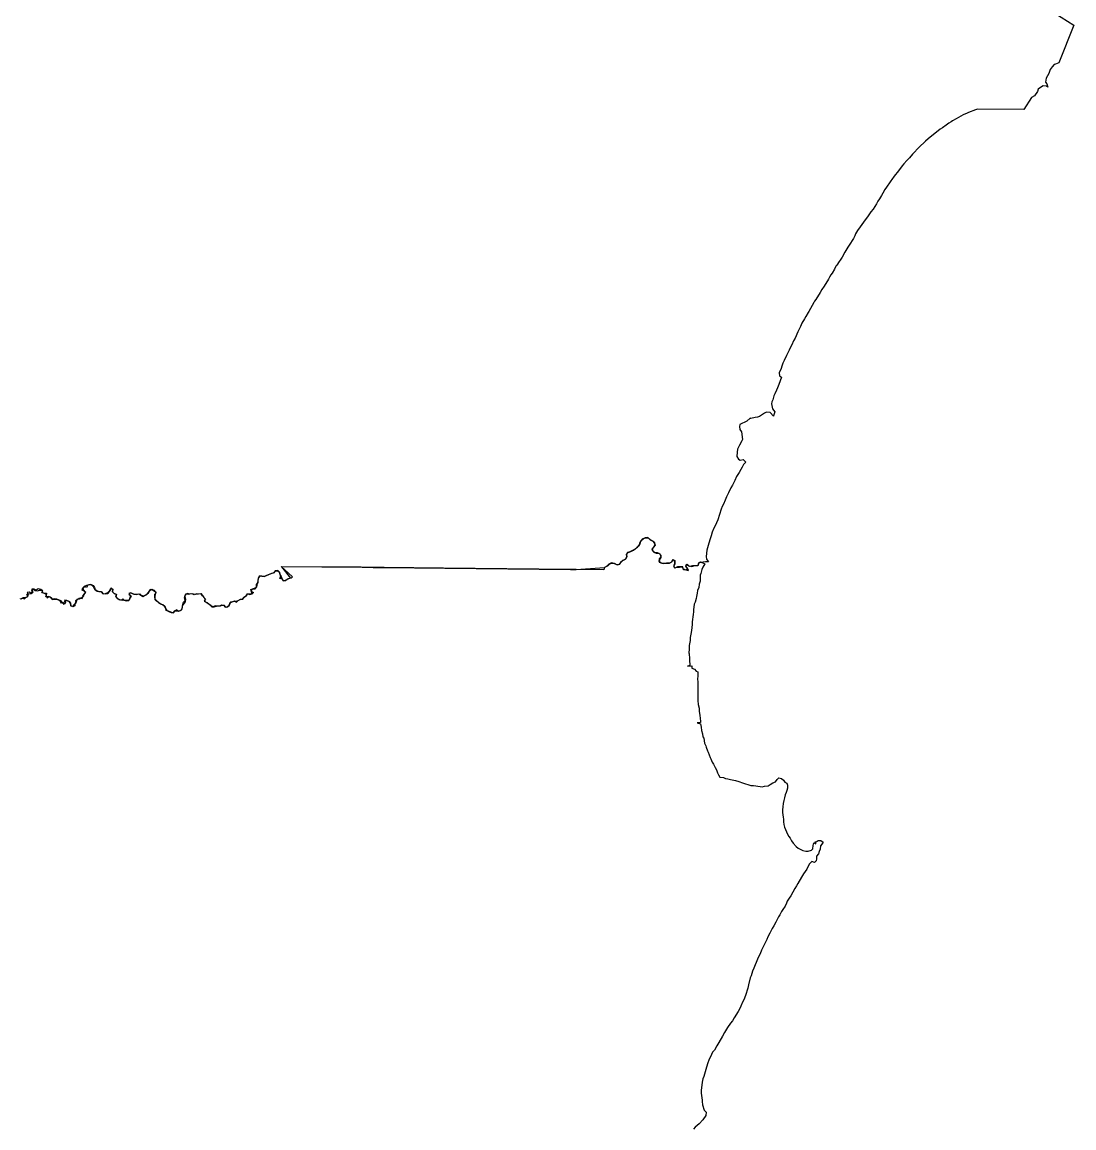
# Model space of a CAD drawing. Extents: x -74 to -34.8, y -33.8 to 5.3.
# Drawn here: x -49.184 to -48.277, y -26.465 to -25.511 of the extents above; entities that cross this region are included whole.
import ezdxf

# ---------------------------------------------------------------- set-up
doc = ezdxf.new("R2010")
doc.units = 0
doc.header["$LTSCALE"] = 2
doc.layers.add('UFEBRASIL', color=7, linetype='Continuous')

msp = doc.modelspace()

# ---------------------------------------------------------------- linework, layer by layer
at = {"layer": 'UFEBRASIL'}
for points in [[(-48.30974, -25.49328), (-48.27691, -25.51405), (-48.2899, -25.54637), (-48.29276, -25.54754), (-48.29377, -25.54797), (-48.29574, -25.54976), (-48.29725, -25.55212), (-48.29841, -25.55576), (-48.3008, -25.55964), (-48.30141, -25.56319), (-48.30037, -25.56442), (-48.29943, -25.56744), (-48.30046, -25.56646), (-48.30331, -25.56627), (-48.30644, -25.5682), (-48.3077, -25.56922), (-48.30829, -25.57131), (-48.31092, -25.57482), (-48.31337, -25.57645), (-48.31993, -25.58657), (-48.36015, -25.58649), (-48.36184, -25.58707), (-48.36772, -25.58923), (-48.36895, -25.58976), (-48.37232, -25.59122), (-48.37851, -25.59464), (-48.3815, -25.5964), (-48.38272, -25.59722), (-48.38471, -25.59856), (-48.38701, -25.60012), (-48.39028, -25.60245), (-48.39209, -25.60373), (-48.39381, -25.60495), (-48.40091, -25.61065), (-48.40249, -25.61202), (-48.40489, -25.61411), (-48.41065, -25.61957), (-48.41554, -25.62466), (-48.41607, -25.62526), (-48.41879, -25.62835), (-48.42086, -25.63069), (-48.42341, -25.63358), (-48.42495, -25.63533), (-48.429, -25.64063), (-48.431, -25.64309), (-48.43231, -25.64493), (-48.43318, -25.64615), (-48.43533, -25.64915), (-48.43848, -25.65357), (-48.43983, -25.65556), (-48.44177, -25.65874), (-48.44291, -25.66078), (-48.44459, -25.66374), (-48.44589, -25.66576), (-48.447, -25.66801), (-48.44992, -25.67256), (-48.45195, -25.67504), (-48.4542, -25.67837), (-48.4558, -25.68045), (-48.45775, -25.68297), (-48.45839, -25.68387), (-48.46113, -25.68781), (-48.46343, -25.69119), (-48.46508, -25.69403), (-48.46591, -25.69564), (-48.46703, -25.69791), (-48.46806, -25.69976), (-48.46943, -25.70194), (-48.4719, -25.70549), (-48.47358, -25.70817), (-48.47435, -25.70967), (-48.47683, -25.71398), (-48.47844, -25.7165), (-48.4792, -25.71787), (-48.48131, -25.72103), (-48.48209, -25.72193), (-48.48341, -25.72432), (-48.48534, -25.72781), (-48.48644, -25.72939), (-48.48758, -25.73125), (-48.48863, -25.73298), (-48.49217, -25.73908), (-48.49431, -25.74194), (-48.49561, -25.74443), (-48.49929, -25.7505), (-48.50048, -25.75207), (-48.50109, -25.7532), (-48.50253, -25.75587), (-48.50546, -25.76094), (-48.50602, -25.76175), (-48.5079, -25.7651), (-48.50914, -25.76733), (-48.51142, -25.77098), (-48.51273, -25.77392), (-48.51479, -25.77857), (-48.51711, -25.78379), (-48.51872, -25.78628), (-48.52, -25.78973), (-48.52116, -25.7918), (-48.52231, -25.79431), (-48.52351, -25.79654), (-48.5247, -25.79878), (-48.52679, -25.80309), (-48.52774, -25.80557), (-48.52875, -25.80817), (-48.52943, -25.80994), (-48.53089, -25.81374), (-48.53076, -25.81631), (-48.52909, -25.81761), (-48.53005, -25.82079), (-48.53135, -25.82375), (-48.53243, -25.82681), (-48.5334, -25.8287), (-48.53486, -25.83192), (-48.53562, -25.83372), (-48.5366, -25.83704), (-48.53731, -25.83891), (-48.53764, -25.84051), (-48.53672, -25.84488), (-48.53464, -25.84739), (-48.53552, -25.85004), (-48.53598, -25.85109), (-48.53889, -25.84787), (-48.54192, -25.84783), (-48.54364, -25.84856), (-48.54801, -25.85155), (-48.54965, -25.85213), (-48.55179, -25.85244), (-48.55547, -25.85312), (-48.55605, -25.85298), (-48.55888, -25.85558), (-48.56501, -25.85829), (-48.56532, -25.8601), (-48.5648, -25.86256), (-48.56358, -25.86477), (-48.56258, -25.87121), (-48.56317, -25.87234), (-48.56514, -25.87615), (-48.567, -25.87973), (-48.56726, -25.88226), (-48.56764, -25.88586), (-48.56613, -25.8883), (-48.56472, -25.88922), (-48.56206, -25.8885), (-48.55964, -25.89091), (-48.56166, -25.89288), (-48.56292, -25.89506), (-48.56418, -25.89724), (-48.56563, -25.89974), (-48.56771, -25.90334), (-48.56936, -25.90665), (-48.5714, -25.91072), (-48.57257, -25.91308), (-48.57462, -25.91719), (-48.5764, -25.92075), (-48.5776, -25.92353), (-48.57908, -25.92695), (-48.58006, -25.92919), (-48.58099, -25.93136), (-48.58395, -25.94063), (-48.58633, -25.94588), (-48.58722, -25.94784), (-48.58871, -25.95114), (-48.5897, -25.9544), (-48.59079, -25.95796), (-48.5922, -25.96258), (-48.59351, -25.96685), (-48.59407, -25.97232), (-48.59368, -25.97453), (-48.5921, -25.97686), (-48.59459, -25.97679), (-48.6002, -25.97774), (-48.60107, -25.98017), (-48.60262, -25.98039), (-48.60569, -25.98033), (-48.60824, -25.98079), (-48.6101, -25.97908), (-48.61184, -25.9805), (-48.61047, -25.98215), (-48.61121, -25.98398), (-48.61357, -25.98367), (-48.61418, -25.98115), (-48.61641, -25.9812), (-48.61856, -25.98105), (-48.62094, -25.98231), (-48.62196, -25.98043), (-48.62073, -25.97839), (-48.62122, -25.97619), (-48.62267, -25.97476), (-48.62352, -25.97683), (-48.62559, -25.97786), (-48.62806, -25.97806), (-48.63047, -25.97831), (-48.63274, -25.97784), (-48.63453, -25.97652), (-48.63421, -25.97418), (-48.63267, -25.97257), (-48.63357, -25.97022), (-48.63591, -25.96913), (-48.63799, -25.96905), (-48.6397, -25.96785), (-48.64041, -25.96589), (-48.63913, -25.96413), (-48.63789, -25.96142), (-48.63929, -25.95924), (-48.64137, -25.95843), (-48.64279, -25.95724), (-48.64437, -25.95584), (-48.64643, -25.95623), (-48.64901, -25.95737), (-48.65065, -25.95916), (-48.65118, -25.96121), (-48.65199, -25.96321), (-48.65367, -25.96447), (-48.65533, -25.96599), (-48.65741, -25.96707), (-48.65966, -25.96823), (-48.66179, -25.9687), (-48.66261, -25.97012), (-48.66246, -25.97263), (-48.66347, -25.9745), (-48.66587, -25.97567), (-48.66783, -25.97744), (-48.66894, -25.97924), (-48.6704, -25.97955), (-48.67298, -25.97813), (-48.67563, -25.97779), (-48.67788, -25.97885), (-48.67958, -25.98055), (-48.68156, -25.98177), (-48.68209, -25.98367), (-48.70611, -25.98342), (-48.71104, -25.98337), (-48.82055, -25.98224), (-48.8717, -25.98172), (-48.87797, -25.98165), (-48.88269, -25.9816), (-48.89132, -25.98151), (-48.96023, -25.98103), (-48.95231, -25.99076), (-48.95433, -25.9916), (-48.95621, -25.99251), (-48.95821, -25.99326), (-48.95959, -25.9917), (-48.96153, -25.99115), (-48.96067, -25.9897), (-48.96138, -25.98777), (-48.96178, -25.98577), (-48.9634, -25.9844), (-48.96552, -25.98469), (-48.96684, -25.98623), (-48.96884, -25.98697), (-48.9708, -25.98767), (-48.97295, -25.98853), (-48.97492, -25.98945), (-48.97697, -25.98909), (-48.97895, -25.98891), (-48.97993, -25.99068), (-48.98048, -25.99262), (-48.98043, -25.99463), (-48.98144, -25.99657), (-48.98175, -25.99872), (-48.98366, -25.99974), (-48.98554, -26.00025), (-48.98621, -26.00218), (-48.98438, -26.00329), (-48.98567, -26.00466), (-48.98766, -26.00469), (-48.98978, -26.00466), (-48.99091, -26.00638), (-48.99274, -26.00768), (-48.99413, -26.00923), (-48.99589, -26.00918), (-48.99771, -26.01039), (-48.99978, -26.01099), (-49.00187, -26.01134), (-49.00398, -26.01162), (-49.00494, -26.01349), (-49.00621, -26.01513), (-49.00803, -26.01614), (-49.00931, -26.01454), (-49.01145, -26.01411), (-49.0131, -26.0151), (-49.01523, -26.01513), (-49.01736, -26.01477), (-49.01915, -26.01571), (-49.02109, -26.01483), (-49.02266, -26.01334), (-49.02424, -26.01211), (-49.02617, -26.01106), (-49.0259, -26.00931), (-49.02686, -26.00749), (-49.02812, -26.00604), (-49.02946, -26.00428), (-49.03132, -26.0047), (-49.03351, -26.00447), (-49.0354, -26.00526), (-49.0373, -26.00445), (-49.03935, -26.00456), (-49.04129, -26.00401), (-49.04326, -26.00509), (-49.04335, -26.00693), (-49.04304, -26.00894), (-49.04326, -26.01116), (-49.04442, -26.01287), (-49.04565, -26.01462), (-49.04588, -26.01653), (-49.04686, -26.01873), (-49.04882, -26.01959), (-49.05038, -26.0183), (-49.05224, -26.01916), (-49.05347, -26.02082), (-49.05547, -26.02025), (-49.05754, -26.01942), (-49.05951, -26.01882), (-49.05981, -26.01685), (-49.06088, -26.01501), (-49.06253, -26.01382), (-49.0643, -26.01325), (-49.06602, -26.01207), (-49.06749, -26.0106), (-49.06902, -26.00908), (-49.06934, -26.00697), (-49.06927, -26.00492), (-49.06804, -26.00311), (-49.06977, -26.00232), (-49.0715, -26.00114), (-49.07332, -26.00075), (-49.07456, -26.00253), (-49.07553, -26.00425), (-49.07701, -26.00561), (-49.07877, -26.00651), (-49.08082, -26.00596), (-49.08204, -26.0047), (-49.0842, -26.00495), (-49.08619, -26.00492), (-49.08833, -26.00442), (-49.09008, -26.00343), (-49.09165, -26.0045), (-49.09029, -26.00601), (-49.09082, -26.00794), (-49.09138, -26.00996), (-49.09346, -26.01018), (-49.09547, -26.01005), (-49.0969, -26.00875), (-49.09771, -26.01019), (-49.09959, -26.0096), (-49.10147, -26.0085), (-49.10295, -26.00697), (-49.10246, -26.00486), (-49.10445, -26.0042), (-49.10575, -26.00258), (-49.10545, -26.00061), (-49.10686, -25.99908), (-49.10759, -26.00065), (-49.10882, -26.00239), (-49.10995, -26.0043), (-49.11205, -26.00477), (-49.11394, -26.00435), (-49.1153, -26.00274), (-49.1174, -26.00265), (-49.11945, -26.0018), (-49.121, -26.0006), (-49.12188, -25.99869), (-49.12344, -25.99723), (-49.12522, -25.99628), (-49.12699, -25.99703), (-49.12828, -25.99884), (-49.13038, -25.99808), (-49.13152, -25.99988), (-49.13065, -26.00155), (-49.1295, -26.00333), (-49.13066, -26.00495), (-49.1311, -26.00707), (-49.13279, -26.00804), (-49.13454, -26.00914), (-49.1366, -26.00919), (-49.1372, -26.01119), (-49.1383, -26.01261), (-49.13836, -26.01482), (-49.14003, -26.01569), (-49.14177, -26.01466), (-49.14217, -26.01253), (-49.1432, -26.01088), (-49.14512, -26.01004), (-49.14728, -26.00978), (-49.14628, -26.01145), (-49.14731, -26.01291), (-49.14936, -26.01231), (-49.1501, -26.01047), (-49.15197, -26.00994), (-49.15376, -26.009), (-49.15573, -26.00869), (-49.15787, -26.00904), (-49.15919, -26.00738), (-49.16107, -26.00673), (-49.16322, -26.00704), (-49.16283, -26.00517), (-49.16456, -26.00397), (-49.16671, -26.00358), (-49.16603, -26.0017), (-49.16769, -26.00054), (-49.16996, -26.00012), (-49.17153, -26.0013), (-49.17326, -26.0003), (-49.17535, -26.00024), (-49.17513, -26.00214), (-49.17585, -26.00417), (-49.17744, -26.00288), (-49.17943, -26.00318), (-49.17876, -26.00498), (-49.17918, -26.0069), (-49.18075, -26.00779), (-49.18297, -26.00775), (-49.1846, -26.00889)], [(-49.18555, -26.00876), (-49.18356, -26.00808), (-49.18163, -26.00871), (-49.18029, -26.00739), (-49.17844, -26.00639), (-49.17969, -26.00508), (-49.17808, -26.00444), (-49.17605, -26.00413), (-49.17427, -26.003), (-49.17561, -26.00142), (-49.17404, -26.00033), (-49.17248, -26.00142), (-49.1705, -26.00194), (-49.16872, -26.00134), (-49.16677, -26.00132), (-49.16656, -26.00323), (-49.16493, -26.00363), (-49.16285, -26.00389), (-49.16297, -26.00586), (-49.16223, -26.00785), (-49.16065, -26.00659), (-49.15901, -26.00752), (-49.1575, -26.00915), (-49.15533, -26.00898), (-49.15315, -26.00927), (-49.1512, -26.01007), (-49.15049, -26.01206), (-49.1487, -26.01141), (-49.14824, -26.01333), (-49.14661, -26.01271), (-49.14687, -26.0108), (-49.14512, -26.01004), (-49.1432, -26.01088), (-49.14217, -26.01253), (-49.14177, -26.01466), (-49.13982, -26.01497), (-49.13858, -26.01349), (-49.1372, -26.01208), (-49.13744, -26.01016), (-49.13593, -26.00894), (-49.13395, -26.00799), (-49.1319, -26.00832), (-49.13154, -26.00633), (-49.13038, -26.00456), (-49.12875, -26.00328), (-49.13023, -26.00196), (-49.13213, -26.0013), (-49.13142, -25.99928), (-49.12987, -25.99783), (-49.12798, -25.99699), (-49.1261, -25.99638), (-49.12412, -25.99622), (-49.12243, -25.99715), (-49.12133, -25.99901), (-49.12088, -26.00103), (-49.11918, -26.00218), (-49.11709, -26.00249), (-49.1153, -26.00274), (-49.11394, -26.00435), (-49.11185, -26.00405), (-49.1099, -26.00316), (-49.10838, -26.00188), (-49.10731, -25.99976), (-49.10564, -26.00042), (-49.10575, -26.00258), (-49.10445, -26.0042), (-49.10246, -26.00486), (-49.10301, -26.00673), (-49.10174, -26.00832), (-49.09983, -26.00943), (-49.09772, -26.00926), (-49.09596, -26.00975), (-49.09404, -26.01036), (-49.09191, -26.01004), (-49.09096, -26.0084), (-49.08959, -26.00672), (-49.09114, -26.00555), (-49.09113, -26.00359), (-49.08941, -26.00391), (-49.08748, -26.0047), (-49.08525, -26.00491), (-49.08324, -26.00437), (-49.08143, -26.00557), (-49.07983, -26.00677), (-49.07812, -26.00578), (-49.0762, -26.0049), (-49.07486, -26.00332), (-49.07378, -26.00157), (-49.07199, -26.00045), (-49.07009, -26.00111), (-49.0688, -26.00298), (-49.06911, -26.00479), (-49.06943, -26.00685), (-49.06926, -26.00888), (-49.06765, -26.01045), (-49.06615, -26.0119), (-49.06453, -26.01313), (-49.06253, -26.01382), (-49.06081, -26.01508), (-49.06007, -26.01709), (-49.05905, -26.01881), (-49.05724, -26.01969), (-49.05524, -26.02048), (-49.05347, -26.02082), (-49.05211, -26.019), (-49.05, -26.01916), (-49.04812, -26.01905), (-49.04602, -26.0179), (-49.0454, -26.01578), (-49.04533, -26.01352), (-49.04451, -26.01153), (-49.04327, -26.01004), (-49.04376, -26.00792), (-49.04329, -26.00575), (-49.0421, -26.00435), (-49.03995, -26.00477), (-49.0381, -26.00415), (-49.03603, -26.00444), (-49.03396, -26.00473), (-49.03187, -26.0043), (-49.02972, -26.0041), (-49.02832, -26.00575), (-49.02721, -26.00745), (-49.02568, -26.00892), (-49.02674, -26.01077), (-49.02519, -26.0116), (-49.02338, -26.01283), (-49.02156, -26.01386), (-49.02024, -26.01565), (-49.01824, -26.01557), (-49.01615, -26.01492), (-49.014, -26.01483), (-49.01198, -26.01418), (-49.00975, -26.01443), (-49.00863, -26.0159), (-49.00673, -26.01562), (-49.00511, -26.01414), (-49.00468, -26.01211), (-49.00271, -26.01124), (-49.00077, -26.01042), (-48.99892, -26.01145), (-48.9976, -26.01021), (-48.99589, -26.00918), (-48.99375, -26.00891), (-48.99241, -26.00726), (-48.99074, -26.00603), (-48.98933, -26.00439), (-48.98746, -26.0049), (-48.98546, -26.0045), (-48.98589, -26.0026), (-48.98669, -26.0007), (-48.98488, -26.00009), (-48.98276, -25.99996), (-48.98165, -25.99855), (-48.98155, -25.99643), (-48.98049, -25.99488), (-48.98036, -25.99281), (-48.97988, -25.99081), (-48.97913, -25.98887), (-48.97697, -25.98909), (-48.97504, -25.98943), (-48.97318, -25.98864), (-48.9711, -25.9878), (-48.969, -25.98699), (-48.96695, -25.98633), (-48.96563, -25.98473), (-48.96359, -25.98442), (-48.96194, -25.98564), (-48.96149, -25.98769), (-48.9605, -25.98945), (-48.95974, -25.99131), (-48.95876, -25.99307), (-48.95673, -25.99295), (-48.95512, -25.99175), (-48.95309, -25.99096), (-48.95139, -25.99046), (-48.9506, -25.98978), (-48.96048, -25.9808), (-48.89061, -25.98152), (-48.88113, -25.98162), (-48.87797, -25.98165), (-48.8717, -25.98172), (-48.81929, -25.98226), (-48.71083, -25.98337), (-48.70611, -25.98342), (-48.68156, -25.98177), (-48.67958, -25.98055), (-48.67847, -25.97962), (-48.67632, -25.97784), (-48.67376, -25.97786), (-48.67126, -25.97912), (-48.66868, -25.97877), (-48.66734, -25.97698), (-48.66587, -25.97567), (-48.66347, -25.9745), (-48.66246, -25.97263), (-48.66261, -25.97012), (-48.66115, -25.96877), (-48.6589, -25.96784), (-48.65655, -25.96676), (-48.65481, -25.96531), (-48.65318, -25.96423), (-48.65149, -25.96213), (-48.65108, -25.96032), (-48.65002, -25.95846), (-48.6483, -25.95696), (-48.64643, -25.95623), (-48.64389, -25.95612), (-48.64237, -25.95781), (-48.64034, -25.95863), (-48.63883, -25.95962), (-48.63798, -25.96251), (-48.63968, -25.96456), (-48.64042, -25.96676), (-48.63907, -25.96837), (-48.63865, -25.96873)], [(-48.63725, -25.96923), (-48.63488, -25.96919), (-48.63318, -25.97094), (-48.63297, -25.97295), (-48.63417, -25.97474), (-48.63439, -25.97719), (-48.63215, -25.97785), (-48.63047, -25.97831), (-48.62806, -25.97806), (-48.62559, -25.97786), (-48.62352, -25.97683), (-48.62267, -25.97476), (-48.62098, -25.97559), (-48.62092, -25.97761), (-48.62184, -25.9799), (-48.62153, -25.98199), (-48.61919, -25.98134), (-48.61702, -25.98133), (-48.61454, -25.98106), (-48.61384, -25.98296), (-48.61157, -25.98362), (-48.60925, -25.98414), (-48.60969, -25.98277), (-48.6116, -25.98117), (-48.61082, -25.97894), (-48.60892, -25.98026), (-48.60633, -25.9807), (-48.60387, -25.97995), (-48.60087, -25.97956), (-48.60017, -25.97761), (-48.59874, -25.97667), (-48.59522, -25.97857), (-48.59674, -25.98129), (-48.5977, -25.98348), (-48.59851, -25.98673), (-48.59913, -25.98835), (-48.59908, -25.99164), (-48.59927, -25.99335), (-48.59989, -25.99612), (-48.60042, -25.99893), (-48.60149, -26.00162), (-48.60165, -26.0038), (-48.60235, -26.00665), (-48.60258, -26.00856), (-48.60351, -26.0115), (-48.60435, -26.01332), (-48.60467, -26.0158), (-48.60481, -26.01795), (-48.60501, -26.02002), (-48.60507, -26.02221), (-48.60533, -26.02436), (-48.60576, -26.02646), (-48.60608, -26.02867), (-48.60615, -26.03093), (-48.60633, -26.03343), (-48.60656, -26.03611), (-48.60713, -26.0391), (-48.60765, -26.04202), (-48.6079, -26.04471), (-48.60835, -26.04765), (-48.60854, -26.04902), (-48.60874, -26.05213), (-48.60887, -26.05528), (-48.6086, -26.05617), (-48.60833, -26.06024), (-48.60832, -26.0614), (-48.60809, -26.06616), (-48.61002, -26.06671), (-48.6063, -26.0665), (-48.60639, -26.06858), (-48.60397, -26.06935), (-48.60254, -26.07106), (-48.60105, -26.07166), (-48.60114, -26.07507), (-48.60141, -26.078), (-48.60122, -26.08036), (-48.6011, -26.08275), (-48.60118, -26.08528), (-48.60125, -26.08676), (-48.60118, -26.08915), (-48.60123, -26.09201), (-48.60116, -26.09308), (-48.60104, -26.09652), (-48.60084, -26.09988), (-48.60014, -26.10309), (-48.60006, -26.10566), (-48.59943, -26.10926), (-48.59908, -26.11177), (-48.59889, -26.11437), (-48.5988, -26.1155), (-48.6016, -26.11578), (-48.59882, -26.11638), (-48.59842, -26.11926), (-48.598, -26.12213), (-48.59715, -26.12517), (-48.59671, -26.12781), (-48.59598, -26.12898), (-48.59543, -26.13316), (-48.59436, -26.13546), (-48.59387, -26.13673), (-48.59293, -26.13994), (-48.59238, -26.14107), (-48.59065, -26.14544), (-48.58984, -26.14668), (-48.58874, -26.14957), (-48.58779, -26.15138), (-48.58631, -26.15403), (-48.58519, -26.15615), (-48.58415, -26.15866), (-48.58346, -26.16048), (-48.58222, -26.16243), (-48.57912, -26.16293), (-48.57731, -26.16355), (-48.57517, -26.16394), (-48.57285, -26.16453), (-48.56882, -26.16532), (-48.56594, -26.16615), (-48.56276, -26.16727), (-48.55546, -26.16975), (-48.55302, -26.16956), (-48.55107, -26.17005), (-48.54576, -26.17093), (-48.54359, -26.17024), (-48.54053, -26.17003), (-48.53893, -26.16889), (-48.53654, -26.16737), (-48.53428, -26.16649), (-48.53289, -26.16452), (-48.53127, -26.16311), (-48.52893, -26.16372), (-48.52738, -26.16508), (-48.52621, -26.16695), (-48.52431, -26.16762), (-48.52382, -26.16954), (-48.52392, -26.17193), (-48.5244, -26.17391), (-48.52497, -26.17585), (-48.52575, -26.17775), (-48.52654, -26.18043), (-48.52703, -26.18263), (-48.5276, -26.18519), (-48.52796, -26.18797), (-48.52801, -26.19055), (-48.52804, -26.19284), (-48.52779, -26.195), (-48.52747, -26.19697), (-48.52741, -26.19875), (-48.52726, -26.20109), (-48.52693, -26.20321), (-48.52635, -26.20549), (-48.52563, -26.20757), (-48.52474, -26.20964), (-48.52371, -26.21168), (-48.52258, -26.21372), (-48.52143, -26.21506), (-48.52025, -26.21741), (-48.51893, -26.21941), (-48.51626, -26.22243), (-48.51467, -26.22366), (-48.51304, -26.22463), (-48.51049, -26.22578), (-48.50802, -26.22626), (-48.50607, -26.22639), (-48.50309, -26.22546), (-48.50208, -26.22421), (-48.50158, -26.22131), (-48.50123, -26.21921), (-48.49944, -26.21998), (-48.50008, -26.21833), (-48.49909, -26.21819), (-48.49732, -26.21709), (-48.49509, -26.21712), (-48.49322, -26.21855), (-48.49412, -26.22029), (-48.49547, -26.22175), (-48.49581, -26.22448), (-48.49659, -26.22656), (-48.49711, -26.22863), (-48.49892, -26.23057), (-48.49874, -26.23286), (-48.49898, -26.23466), (-48.50055, -26.23602), (-48.5028, -26.23534), (-48.50492, -26.23736), (-48.50608, -26.23913), (-48.50728, -26.24189), (-48.50996, -26.24586), (-48.51185, -26.24875), (-48.51503, -26.25416), (-48.51618, -26.25625), (-48.51756, -26.25867), (-48.52098, -26.26488), (-48.52229, -26.26679), (-48.52404, -26.26959), (-48.52484, -26.27107), (-48.52584, -26.27386), (-48.52781, -26.27678), (-48.52911, -26.27849), (-48.5304, -26.28134), (-48.53146, -26.28305), (-48.53326, -26.2865), (-48.53391, -26.28747), (-48.53561, -26.29068), (-48.53694, -26.29304), (-48.53918, -26.29707), (-48.54068, -26.30013), (-48.54156, -26.30258), (-48.54424, -26.30755), (-48.54577, -26.31068), (-48.5463, -26.31159), (-48.54748, -26.3148), (-48.54901, -26.31795), (-48.54984, -26.31948), (-48.55278, -26.32723), (-48.55408, -26.32985), (-48.55514, -26.33382), (-48.55593, -26.33544), (-48.5575, -26.3416), (-48.558, -26.34454), (-48.56012, -26.35074), (-48.56153, -26.35441), (-48.56253, -26.3565), (-48.56409, -26.36012), (-48.56462, -26.36156), (-48.56642, -26.36472), (-48.56978, -26.37019), (-48.5714, -26.37255), (-48.57309, -26.37465), (-48.57568, -26.37849), (-48.57648, -26.37993), (-48.57815, -26.38261), (-48.57994, -26.38579), (-48.58294, -26.39133), (-48.58473, -26.3943), (-48.58686, -26.39783), (-48.58843, -26.39975), (-48.58939, -26.40158), (-48.59169, -26.40669), (-48.59241, -26.40881), (-48.59381, -26.41254), (-48.59612, -26.42054), (-48.5969, -26.42262), (-48.59756, -26.42564), (-48.59777, -26.42826), (-48.5981, -26.43029), (-48.59842, -26.43272), (-48.59837, -26.43509), (-48.59753, -26.44115), (-48.59741, -26.44209), (-48.597, -26.44521), (-48.59582, -26.44963), (-48.59409, -26.45141), (-48.59417, -26.45422), (-48.59686, -26.45801), (-48.59987, -26.46143), (-48.60356, -26.46445), (-48.60498, -26.46617)]]:
    msp.add_lwpolyline(points, dxfattribs=at)

doc.saveas('drawing.dxf')
